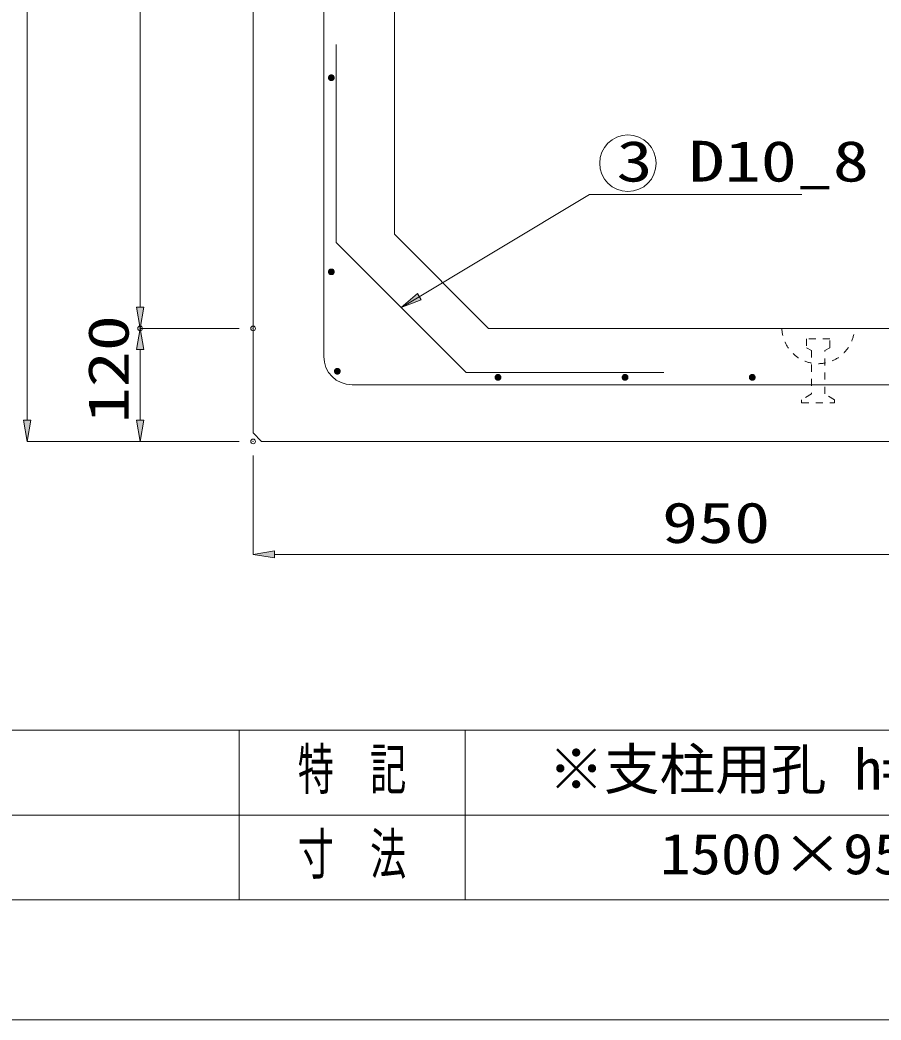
# Model space of a CAD drawing. Units: millimetres, scale not verified. Extents: x 0 to 6300, y 0 to 4455.
# Drawn here: x 4635 to 5549, y 0 to 1061 of the extents above; entities that cross this region are included whole.
import ezdxf
from ezdxf.enums import TextEntityAlignment as Align

# ---------------------------------------------------------------- set-up
doc = ezdxf.new("R2010")
doc.units = ezdxf.units.MM
doc.header["$LTSCALE"] = 10
doc.header["$PDMODE"] = 32
doc.header["$PDSIZE"] = 5
doc.linetypes.add('USER1', pattern=[1.5, 0.75, -0.75])
for name, color, linetype, lineweight in [('0_9', 4, 'USER1', 13), ('Defpoints_2', 7, 'Continuous', 13), ('S-1', 2, 'USER1', 13), ('S-2', 3, 'Continuous', 13), ('S-Dim', 1, 'Continuous', 13), ('TTL-FRAM', 3, 'Continuous', 13), ('TTL-LINE', 2, 'Continuous', 13), ('TTL-TXT', 2, 'Continuous', 13)]:
    doc.layers.add(name, color=color, linetype=linetype, lineweight=lineweight)
doc.styles.add('ＭＳ ゴシック', font='')
doc.styles.get('ＭＳ ゴシック').set_extended_font_data('MS Gothic')

# ---------------------------------------------------------------- blocks, each defined once
blk = doc.blocks.new('A$Cb643a5cb')
at = {"color": 2, "linetype": 'USER1', "lineweight": 13}
blk.add_line((77, 79), (0, 79), dxfattribs=at)
at = {"color": 4, "linetype": 'USER1', "lineweight": 13}
for p, q in [((51, 68), (26, 68)), ((26, 68), (26, 58.5)), ((51, 58.5), (51, 68)), ((26, 58.5), (31.5, 55.5)), ((31.5, 55.5), (31.5, 9.6)), ((45.5, 55.5), (51, 58.5)), ((45.5, 9.6), (45.5, 55.5)), ((31.5, 9.6), (21, 3.2)), ((21, 3.2), (21, 0)), ((21, 0), (56, 0)), ((56, 3.2), (45.5, 9.6)), ((56, 0), (56, 3.2))]:
    blk.add_line(p, q, dxfattribs=at)
at = {"color": 2, "linetype": 'USER1', "lineweight": 13}
blk.add_arc((38.5, 80), 38.5, 181.5077, 358.4923, dxfattribs=at)

msp = doc.modelspace()

# ---------------------------------------------------------------- hatches: boundary and pattern name
at = {"layer": 'S-2'}
for points in [[(4968.5, 1000.14), (4968.48, 1000.51), (4968.41, 1000.88), (4968.29, 1001.24), (4968.13, 1001.58), (4967.93, 1001.9), (4967.69, 1002.19), (4967.41, 1002.45), (4967.11, 1002.67), (4966.78, 1002.85), (4966.43, 1002.99), (4966.06, 1003.08), (4965.69, 1003.13), (4965.31, 1003.13), (4964.94, 1003.08), (4964.57, 1002.99), (4964.22, 1002.85), (4963.89, 1002.67), (4963.59, 1002.45), (4963.31, 1002.19), (4963.07, 1001.9), (4962.87, 1001.58), (4962.71, 1001.24), (4962.59, 1000.88), (4962.52, 1000.51), (4962.5, 1000.14), (4965.5, 1000.14)], [(4962.5, 1000.14), (4962.52, 999.76), (4962.59, 999.39), (4962.71, 999.03), (4962.87, 998.69), (4963.07, 998.37), (4963.31, 998.08), (4963.59, 997.83), (4963.89, 997.6), (4964.22, 997.42), (4964.57, 997.28), (4964.94, 997.19), (4965.31, 997.14), (4965.69, 997.14), (4966.06, 997.19), (4966.43, 997.28), (4966.78, 997.42), (4967.11, 997.6), (4967.41, 997.83), (4967.69, 998.08), (4967.93, 998.37), (4968.13, 998.69), (4968.29, 999.03), (4968.41, 999.39), (4968.48, 999.76), (4968.5, 1000.14), (4965.5, 1000.14)], [(4968.5, 794.14), (4968.48, 794.51), (4968.41, 794.88), (4968.29, 795.24), (4968.13, 795.58), (4967.93, 795.9), (4967.69, 796.19), (4967.41, 796.45), (4967.11, 796.67), (4966.78, 796.85), (4966.43, 796.99), (4966.06, 797.08), (4965.69, 797.13), (4965.31, 797.13), (4964.94, 797.08), (4964.57, 796.99), (4964.22, 796.85), (4963.89, 796.67), (4963.59, 796.45), (4963.31, 796.19), (4963.07, 795.9), (4962.87, 795.58), (4962.71, 795.24), (4962.59, 794.88), (4962.52, 794.51), (4962.5, 794.14), (4965.5, 794.14)], [(4962.5, 794.14), (4962.52, 793.76), (4962.59, 793.39), (4962.71, 793.03), (4962.87, 792.69), (4963.07, 792.37), (4963.31, 792.08), (4963.59, 791.83), (4963.89, 791.6), (4964.22, 791.42), (4964.57, 791.28), (4964.94, 791.19), (4965.31, 791.14), (4965.69, 791.14), (4966.06, 791.19), (4966.43, 791.28), (4966.78, 791.42), (4967.11, 791.6), (4967.41, 791.83), (4967.69, 792.08), (4967.93, 792.37), (4968.13, 792.69), (4968.29, 793.03), (4968.41, 793.39), (4968.48, 793.76), (4968.5, 794.14), (4965.5, 794.14)], [(4974.94, 688.58), (4974.92, 688.96), (4974.85, 689.33), (4974.73, 689.68), (4974.57, 690.03), (4974.37, 690.34), (4974.13, 690.63), (4973.86, 690.89), (4973.55, 691.11), (4973.22, 691.3), (4972.87, 691.43), (4972.51, 691.53), (4972.13, 691.57), (4971.76, 691.57), (4971.38, 691.53), (4971.02, 691.43), (4970.67, 691.3), (4970.34, 691.11), (4970.03, 690.89), (4969.76, 690.63), (4969.52, 690.34), (4969.31, 690.03), (4969.15, 689.68), (4969.04, 689.33), (4968.97, 688.96), (4968.94, 688.58), (4971.94, 688.58)], [(4968.94, 688.58), (4968.97, 688.2), (4969.04, 687.83), (4969.15, 687.48), (4969.31, 687.14), (4969.52, 686.82), (4969.76, 686.53), (4970.03, 686.27), (4970.34, 686.05), (4970.67, 685.87), (4971.02, 685.73), (4971.38, 685.63), (4971.76, 685.59), (4972.13, 685.59), (4972.51, 685.63), (4972.87, 685.73), (4973.22, 685.87), (4973.55, 686.05), (4973.86, 686.27), (4974.13, 686.53), (4974.37, 686.82), (4974.57, 687.14), (4974.73, 687.48), (4974.85, 687.83), (4974.92, 688.2), (4974.94, 688.58), (4971.94, 688.58)], [(5145.5, 682.14), (5145.48, 682.51), (5145.41, 682.88), (5145.29, 683.24), (5145.13, 683.58), (5144.93, 683.9), (5144.69, 684.19), (5144.41, 684.45), (5144.11, 684.67), (5143.78, 684.85), (5143.43, 684.99), (5143.06, 685.08), (5142.69, 685.13), (5142.31, 685.13), (5141.94, 685.08), (5141.57, 684.99), (5141.22, 684.85), (5140.89, 684.67), (5140.59, 684.45), (5140.31, 684.19), (5140.07, 683.9), (5139.87, 683.58), (5139.71, 683.24), (5139.59, 682.88), (5139.52, 682.51), (5139.5, 682.14), (5142.5, 682.14)], [(5139.5, 682.14), (5139.52, 681.76), (5139.59, 681.39), (5139.71, 681.03), (5139.87, 680.69), (5140.07, 680.37), (5140.31, 680.08), (5140.59, 679.83), (5140.89, 679.6), (5141.22, 679.42), (5141.57, 679.28), (5141.94, 679.19), (5142.31, 679.14), (5142.69, 679.14), (5143.06, 679.19), (5143.43, 679.28), (5143.78, 679.42), (5144.11, 679.6), (5144.41, 679.83), (5144.69, 680.08), (5144.93, 680.37), (5145.13, 680.69), (5145.29, 681.03), (5145.41, 681.39), (5145.48, 681.76), (5145.5, 682.14), (5142.5, 682.14)], [(5280.5, 682.14), (5280.48, 682.51), (5280.41, 682.88), (5280.29, 683.24), (5280.13, 683.58), (5279.93, 683.9), (5279.69, 684.19), (5279.41, 684.45), (5279.11, 684.67), (5278.78, 684.85), (5278.43, 684.99), (5278.06, 685.08), (5277.69, 685.13), (5277.31, 685.13), (5276.94, 685.08), (5276.57, 684.99), (5276.22, 684.85), (5275.89, 684.67), (5275.59, 684.45), (5275.31, 684.19), (5275.07, 683.9), (5274.87, 683.58), (5274.71, 683.24), (5274.59, 682.88), (5274.52, 682.51), (5274.5, 682.14), (5277.5, 682.14)], [(5274.5, 682.14), (5274.52, 681.76), (5274.59, 681.39), (5274.71, 681.03), (5274.87, 680.69), (5275.07, 680.37), (5275.31, 680.08), (5275.59, 679.83), (5275.89, 679.6), (5276.22, 679.42), (5276.57, 679.28), (5276.94, 679.19), (5277.31, 679.14), (5277.69, 679.14), (5278.06, 679.19), (5278.43, 679.28), (5278.78, 679.42), (5279.11, 679.6), (5279.41, 679.83), (5279.69, 680.08), (5279.93, 680.37), (5280.13, 680.69), (5280.29, 681.03), (5280.41, 681.39), (5280.48, 681.76), (5280.5, 682.14), (5277.5, 682.14)], [(5415.5, 682.14), (5415.48, 682.51), (5415.41, 682.88), (5415.29, 683.24), (5415.13, 683.58), (5414.93, 683.9), (5414.69, 684.19), (5414.41, 684.45), (5414.11, 684.67), (5413.78, 684.85), (5413.43, 684.99), (5413.06, 685.08), (5412.69, 685.13), (5412.31, 685.13), (5411.94, 685.08), (5411.57, 684.99), (5411.22, 684.85), (5410.89, 684.67), (5410.59, 684.45), (5410.31, 684.19), (5410.07, 683.9), (5409.87, 683.58), (5409.71, 683.24), (5409.59, 682.88), (5409.52, 682.51), (5409.5, 682.14), (5412.5, 682.14)], [(5409.5, 682.14), (5409.52, 681.76), (5409.59, 681.39), (5409.71, 681.03), (5409.87, 680.69), (5410.07, 680.37), (5410.31, 680.08), (5410.59, 679.83), (5410.89, 679.6), (5411.22, 679.42), (5411.57, 679.28), (5411.94, 679.19), (5412.31, 679.14), (5412.69, 679.14), (5413.06, 679.19), (5413.43, 679.28), (5413.78, 679.42), (5414.11, 679.6), (5414.41, 679.83), (5414.69, 680.08), (5414.93, 680.37), (5415.13, 680.69), (5415.29, 681.03), (5415.41, 681.39), (5415.48, 681.76), (5415.5, 682.14), (5412.5, 682.14)]]:
    msp.add_hatch(color=256, dxfattribs=at).paths.add_polyline_path(points)
at = {"layer": 'S-Dim'}
for points in [[(5039.64, 756.28), (5060.95, 764.51), (5056.93, 771.21)], [(4758.75, 756.64), (4766.25, 756.64), (4762.5, 734.14)], [(4758.75, 711.64), (4766.25, 711.64), (4762.5, 734.14)], [(4638.75, 636.64), (4646.25, 636.64), (4642.5, 614.14)], [(4758.75, 636.64), (4766.25, 636.64), (4762.5, 614.14)], [(4905, 497.89), (4905, 490.39), (4882.5, 494.14)]]:
    msp.add_hatch(color=256, dxfattribs=at).paths.add_polyline_path(points)

# ---------------------------------------------------------------- linework, layer by layer
at = {"layer": 'Defpoints_2'}
msp.add_line((0, 0), (6300, 0), dxfattribs=at)
for p in [(4762.5, 734.14), (4882.5, 734.14), (4882.5, 734.14), (4882.5, 614.14), (4882.5, 614.14), (4882.5, 614.14)]:
    msp.add_point(p, dxfattribs=at)
at = {"layer": 'S-1', "linetype": 'Continuous'}
for p, q in [((4882.5, 623.14), (4882.5, 2109.14)), ((5032.5, 2109.14), (5032.5, 834.14)), ((5032.5, 834.14), (5132.5, 734.14)), ((5132.5, 734.14), (5832.5, 734.14)), ((4891.5, 614.14), (4882.5, 623.14)), ((5832.5, 614.14), (4891.5, 614.14))]:
    msp.add_line(p, q, dxfattribs=at)
at = {"layer": 'S-2'}
for p, q in [((4957.5, 704.14), (4957.5, 2089.14)), ((4970.5, 1035.43), (4970.5, 825.43)), ((4970.5, 825.43), (5108.79, 687.14)), ((5108.79, 687.14), (5318.79, 687.14)), ((5807.5, 674.14), (4987.5, 674.14))]:
    msp.add_line(p, q, dxfattribs=at)
for points in [[(4968.5, 1000.14), (4968.48, 1000.51), (4968.41, 1000.88), (4968.29, 1001.24), (4968.13, 1001.58), (4967.93, 1001.9), (4967.69, 1002.19), (4967.41, 1002.45), (4967.11, 1002.67), (4966.78, 1002.85), (4966.43, 1002.99), (4966.06, 1003.08), (4965.69, 1003.13), (4965.31, 1003.13), (4964.94, 1003.08), (4964.57, 1002.99), (4964.22, 1002.85), (4963.89, 1002.67), (4963.59, 1002.45), (4963.31, 1002.19), (4963.07, 1001.9), (4962.87, 1001.58), (4962.71, 1001.24), (4962.59, 1000.88), (4962.52, 1000.51), (4962.5, 1000.14), (4965.5, 1000.14)], [(4962.5, 1000.14), (4962.52, 999.76), (4962.59, 999.39), (4962.71, 999.03), (4962.87, 998.69), (4963.07, 998.37), (4963.31, 998.08), (4963.59, 997.83), (4963.89, 997.6), (4964.22, 997.42), (4964.57, 997.28), (4964.94, 997.19), (4965.31, 997.14), (4965.69, 997.14), (4966.06, 997.19), (4966.43, 997.28), (4966.78, 997.42), (4967.11, 997.6), (4967.41, 997.83), (4967.69, 998.08), (4967.93, 998.37), (4968.13, 998.69), (4968.29, 999.03), (4968.41, 999.39), (4968.48, 999.76), (4968.5, 1000.14), (4965.5, 1000.14)], [(4968.5, 794.14), (4968.48, 794.51), (4968.41, 794.88), (4968.29, 795.24), (4968.13, 795.58), (4967.93, 795.9), (4967.69, 796.19), (4967.41, 796.45), (4967.11, 796.67), (4966.78, 796.85), (4966.43, 796.99), (4966.06, 797.08), (4965.69, 797.13), (4965.31, 797.13), (4964.94, 797.08), (4964.57, 796.99), (4964.22, 796.85), (4963.89, 796.67), (4963.59, 796.45), (4963.31, 796.19), (4963.07, 795.9), (4962.87, 795.58), (4962.71, 795.24), (4962.59, 794.88), (4962.52, 794.51), (4962.5, 794.14), (4965.5, 794.14)], [(4962.5, 794.14), (4962.52, 793.76), (4962.59, 793.39), (4962.71, 793.03), (4962.87, 792.69), (4963.07, 792.37), (4963.31, 792.08), (4963.59, 791.83), (4963.89, 791.6), (4964.22, 791.42), (4964.57, 791.28), (4964.94, 791.19), (4965.31, 791.14), (4965.69, 791.14), (4966.06, 791.19), (4966.43, 791.28), (4966.78, 791.42), (4967.11, 791.6), (4967.41, 791.83), (4967.69, 792.08), (4967.93, 792.37), (4968.13, 792.69), (4968.29, 793.03), (4968.41, 793.39), (4968.48, 793.76), (4968.5, 794.14), (4965.5, 794.14)], [(4974.94, 688.58), (4974.92, 688.96), (4974.85, 689.33), (4974.73, 689.68), (4974.57, 690.03), (4974.37, 690.34), (4974.13, 690.63), (4973.86, 690.89), (4973.55, 691.11), (4973.22, 691.3), (4972.87, 691.43), (4972.51, 691.53), (4972.13, 691.57), (4971.76, 691.57), (4971.38, 691.53), (4971.02, 691.43), (4970.67, 691.3), (4970.34, 691.11), (4970.03, 690.89), (4969.76, 690.63), (4969.52, 690.34), (4969.31, 690.03), (4969.15, 689.68), (4969.04, 689.33), (4968.97, 688.96), (4968.94, 688.58), (4971.94, 688.58)], [(4968.94, 688.58), (4968.97, 688.2), (4969.04, 687.83), (4969.15, 687.48), (4969.31, 687.14), (4969.52, 686.82), (4969.76, 686.53), (4970.03, 686.27), (4970.34, 686.05), (4970.67, 685.87), (4971.02, 685.73), (4971.38, 685.63), (4971.76, 685.59), (4972.13, 685.59), (4972.51, 685.63), (4972.87, 685.73), (4973.22, 685.87), (4973.55, 686.05), (4973.86, 686.27), (4974.13, 686.53), (4974.37, 686.82), (4974.57, 687.14), (4974.73, 687.48), (4974.85, 687.83), (4974.92, 688.2), (4974.94, 688.58), (4971.94, 688.58)], [(5145.5, 682.14), (5145.48, 682.51), (5145.41, 682.88), (5145.29, 683.24), (5145.13, 683.58), (5144.93, 683.9), (5144.69, 684.19), (5144.41, 684.45), (5144.11, 684.67), (5143.78, 684.85), (5143.43, 684.99), (5143.06, 685.08), (5142.69, 685.13), (5142.31, 685.13), (5141.94, 685.08), (5141.57, 684.99), (5141.22, 684.85), (5140.89, 684.67), (5140.59, 684.45), (5140.31, 684.19), (5140.07, 683.9), (5139.87, 683.58), (5139.71, 683.24), (5139.59, 682.88), (5139.52, 682.51), (5139.5, 682.14), (5142.5, 682.14)], [(5139.5, 682.14), (5139.52, 681.76), (5139.59, 681.39), (5139.71, 681.03), (5139.87, 680.69), (5140.07, 680.37), (5140.31, 680.08), (5140.59, 679.83), (5140.89, 679.6), (5141.22, 679.42), (5141.57, 679.28), (5141.94, 679.19), (5142.31, 679.14), (5142.69, 679.14), (5143.06, 679.19), (5143.43, 679.28), (5143.78, 679.42), (5144.11, 679.6), (5144.41, 679.83), (5144.69, 680.08), (5144.93, 680.37), (5145.13, 680.69), (5145.29, 681.03), (5145.41, 681.39), (5145.48, 681.76), (5145.5, 682.14), (5142.5, 682.14)], [(5280.5, 682.14), (5280.48, 682.51), (5280.41, 682.88), (5280.29, 683.24), (5280.13, 683.58), (5279.93, 683.9), (5279.69, 684.19), (5279.41, 684.45), (5279.11, 684.67), (5278.78, 684.85), (5278.43, 684.99), (5278.06, 685.08), (5277.69, 685.13), (5277.31, 685.13), (5276.94, 685.08), (5276.57, 684.99), (5276.22, 684.85), (5275.89, 684.67), (5275.59, 684.45), (5275.31, 684.19), (5275.07, 683.9), (5274.87, 683.58), (5274.71, 683.24), (5274.59, 682.88), (5274.52, 682.51), (5274.5, 682.14), (5277.5, 682.14)], [(5274.5, 682.14), (5274.52, 681.76), (5274.59, 681.39), (5274.71, 681.03), (5274.87, 680.69), (5275.07, 680.37), (5275.31, 680.08), (5275.59, 679.83), (5275.89, 679.6), (5276.22, 679.42), (5276.57, 679.28), (5276.94, 679.19), (5277.31, 679.14), (5277.69, 679.14), (5278.06, 679.19), (5278.43, 679.28), (5278.78, 679.42), (5279.11, 679.6), (5279.41, 679.83), (5279.69, 680.08), (5279.93, 680.37), (5280.13, 680.69), (5280.29, 681.03), (5280.41, 681.39), (5280.48, 681.76), (5280.5, 682.14), (5277.5, 682.14)], [(5415.5, 682.14), (5415.48, 682.51), (5415.41, 682.88), (5415.29, 683.24), (5415.13, 683.58), (5414.93, 683.9), (5414.69, 684.19), (5414.41, 684.45), (5414.11, 684.67), (5413.78, 684.85), (5413.43, 684.99), (5413.06, 685.08), (5412.69, 685.13), (5412.31, 685.13), (5411.94, 685.08), (5411.57, 684.99), (5411.22, 684.85), (5410.89, 684.67), (5410.59, 684.45), (5410.31, 684.19), (5410.07, 683.9), (5409.87, 683.58), (5409.71, 683.24), (5409.59, 682.88), (5409.52, 682.51), (5409.5, 682.14), (5412.5, 682.14)], [(5409.5, 682.14), (5409.52, 681.76), (5409.59, 681.39), (5409.71, 681.03), (5409.87, 680.69), (5410.07, 680.37), (5410.31, 680.08), (5410.59, 679.83), (5410.89, 679.6), (5411.22, 679.42), (5411.57, 679.28), (5411.94, 679.19), (5412.31, 679.14), (5412.69, 679.14), (5413.06, 679.19), (5413.43, 679.28), (5413.78, 679.42), (5414.11, 679.6), (5414.41, 679.83), (5414.69, 680.08), (5414.93, 680.37), (5415.13, 680.69), (5415.29, 681.03), (5415.41, 681.39), (5415.48, 681.76), (5415.5, 682.14), (5412.5, 682.14)]]:
    msp.add_lwpolyline(points, close=True, dxfattribs=at)
msp.add_arc((4987.5, 704.14), 30, 180, 270, dxfattribs=at)
at = {"layer": 'S-Dim'}
for p, q in [((4642.5, 636.64), (4642.5, 2091.64)), ((4762.5, 756.64), (4762.5, 2091.64)), ((5239.64, 876.28), (5040.93, 757.05)), ((5239.64, 876.28), (5249.64, 876.28)), ((5249.64, 876.28), (5260.89, 876.28)), ((5260.89, 876.28), (5465.19, 876.28)), ((4867.5, 734.14), (4762.5, 734.14)), ((4867.5, 734.14), (4762.5, 734.14)), ((4762.5, 636.64), (4762.5, 711.64)), ((4867.5, 614.14), (4642.5, 614.14)), ((4867.5, 614.14), (4762.5, 614.14)), ((4882.5, 599.14), (4882.5, 494.14)), ((4905, 494.14), (5810, 494.14))]:
    msp.add_line(p, q, dxfattribs=at)
for points in [[(5039.64, 756.28), (5060.95, 764.51), (5056.93, 771.21)], [(4758.75, 756.64), (4766.25, 756.64), (4762.5, 734.14)], [(4758.75, 711.64), (4766.25, 711.64), (4762.5, 734.14)], [(4638.75, 636.64), (4646.25, 636.64), (4642.5, 614.14)], [(4758.75, 636.64), (4766.25, 636.64), (4762.5, 614.14)], [(4905, 497.89), (4905, 490.39), (4882.5, 494.14)]]:
    msp.add_lwpolyline(points, close=True, dxfattribs=at)
msp.add_circle((5280.53, 909.4), 30, dxfattribs=at)
at = {"layer": 'TTL-FRAM'}
for p, q in [((382.5, 307.5), (6007.5, 307.5)), ((5010, 127.5), (4305, 127.5)), ((5220, 127.5), (5010, 127.5)), ((6007.5, 127.5), (5220, 127.5))]:
    msp.add_line(p, q, dxfattribs=at)
at = {"layer": 'TTL-LINE'}
for p, q in [((4867.5, 127.5), (4867.5, 307.5)), ((5107.5, 127.5), (5107.5, 307.5)), ((4042.5, 217.5), (4867.5, 217.5)), ((4867.5, 217.5), (5107.5, 217.5)), ((5107.5, 217.5), (6007.5, 217.5))]:
    msp.add_line(p, q, dxfattribs=at)

# ---------------------------------------------------------------- block references
at = {"layer": '0_9'}
msp.add_blockref('A$Cb643a5cb', (5444, 655.14), dxfattribs=at)

# ---------------------------------------------------------------- texts
at = {"layer": 'S-Dim', "style": 'ＭＳ ゴシック', "width": 1.3}
for s, p in [('3 D10_8', (5268.39, 876.95)), ('950', (5316.7, 493.31))]:
    msp.add_text(s, height=43.3, dxfattribs=at).set_placement(p, align=Align.BOTTOM_LEFT)
msp.add_text('120', height=43.3, rotation=90, dxfattribs=at).set_placement((4763.33, 633.34), align=Align.BOTTOM_LEFT)
at = {"layer": 'TTL-TXT', "style": 'ＭＳ ゴシック', "width": 0.65}
for s, p in [('特\u3000記', (4987.5, 231.67)), ('寸\u3000法', (4987.5, 141.67))]:
    msp.add_text(s, height=43.3, dxfattribs=at).set_placement(p, align=Align.BOTTOM_CENTER)
at = {"layer": 'TTL-TXT', "color": 1, "style": 'ＭＳ ゴシック'}
msp.add_text('※支柱用孔 h=360(φ90/70)', height=43.3, dxfattribs=at).set_placement((5557.5, 231.67), align=Align.BOTTOM_CENTER)
at = {"layer": 'TTL-TXT', "color": 1, "style": 'ＭＳ ゴシック', "width": 1.1}
msp.add_text('1500×950×1998', height=43.3, dxfattribs=at).set_placement((5557.5, 141.67), align=Align.BOTTOM_CENTER)

doc.saveas('drawing.dxf')
